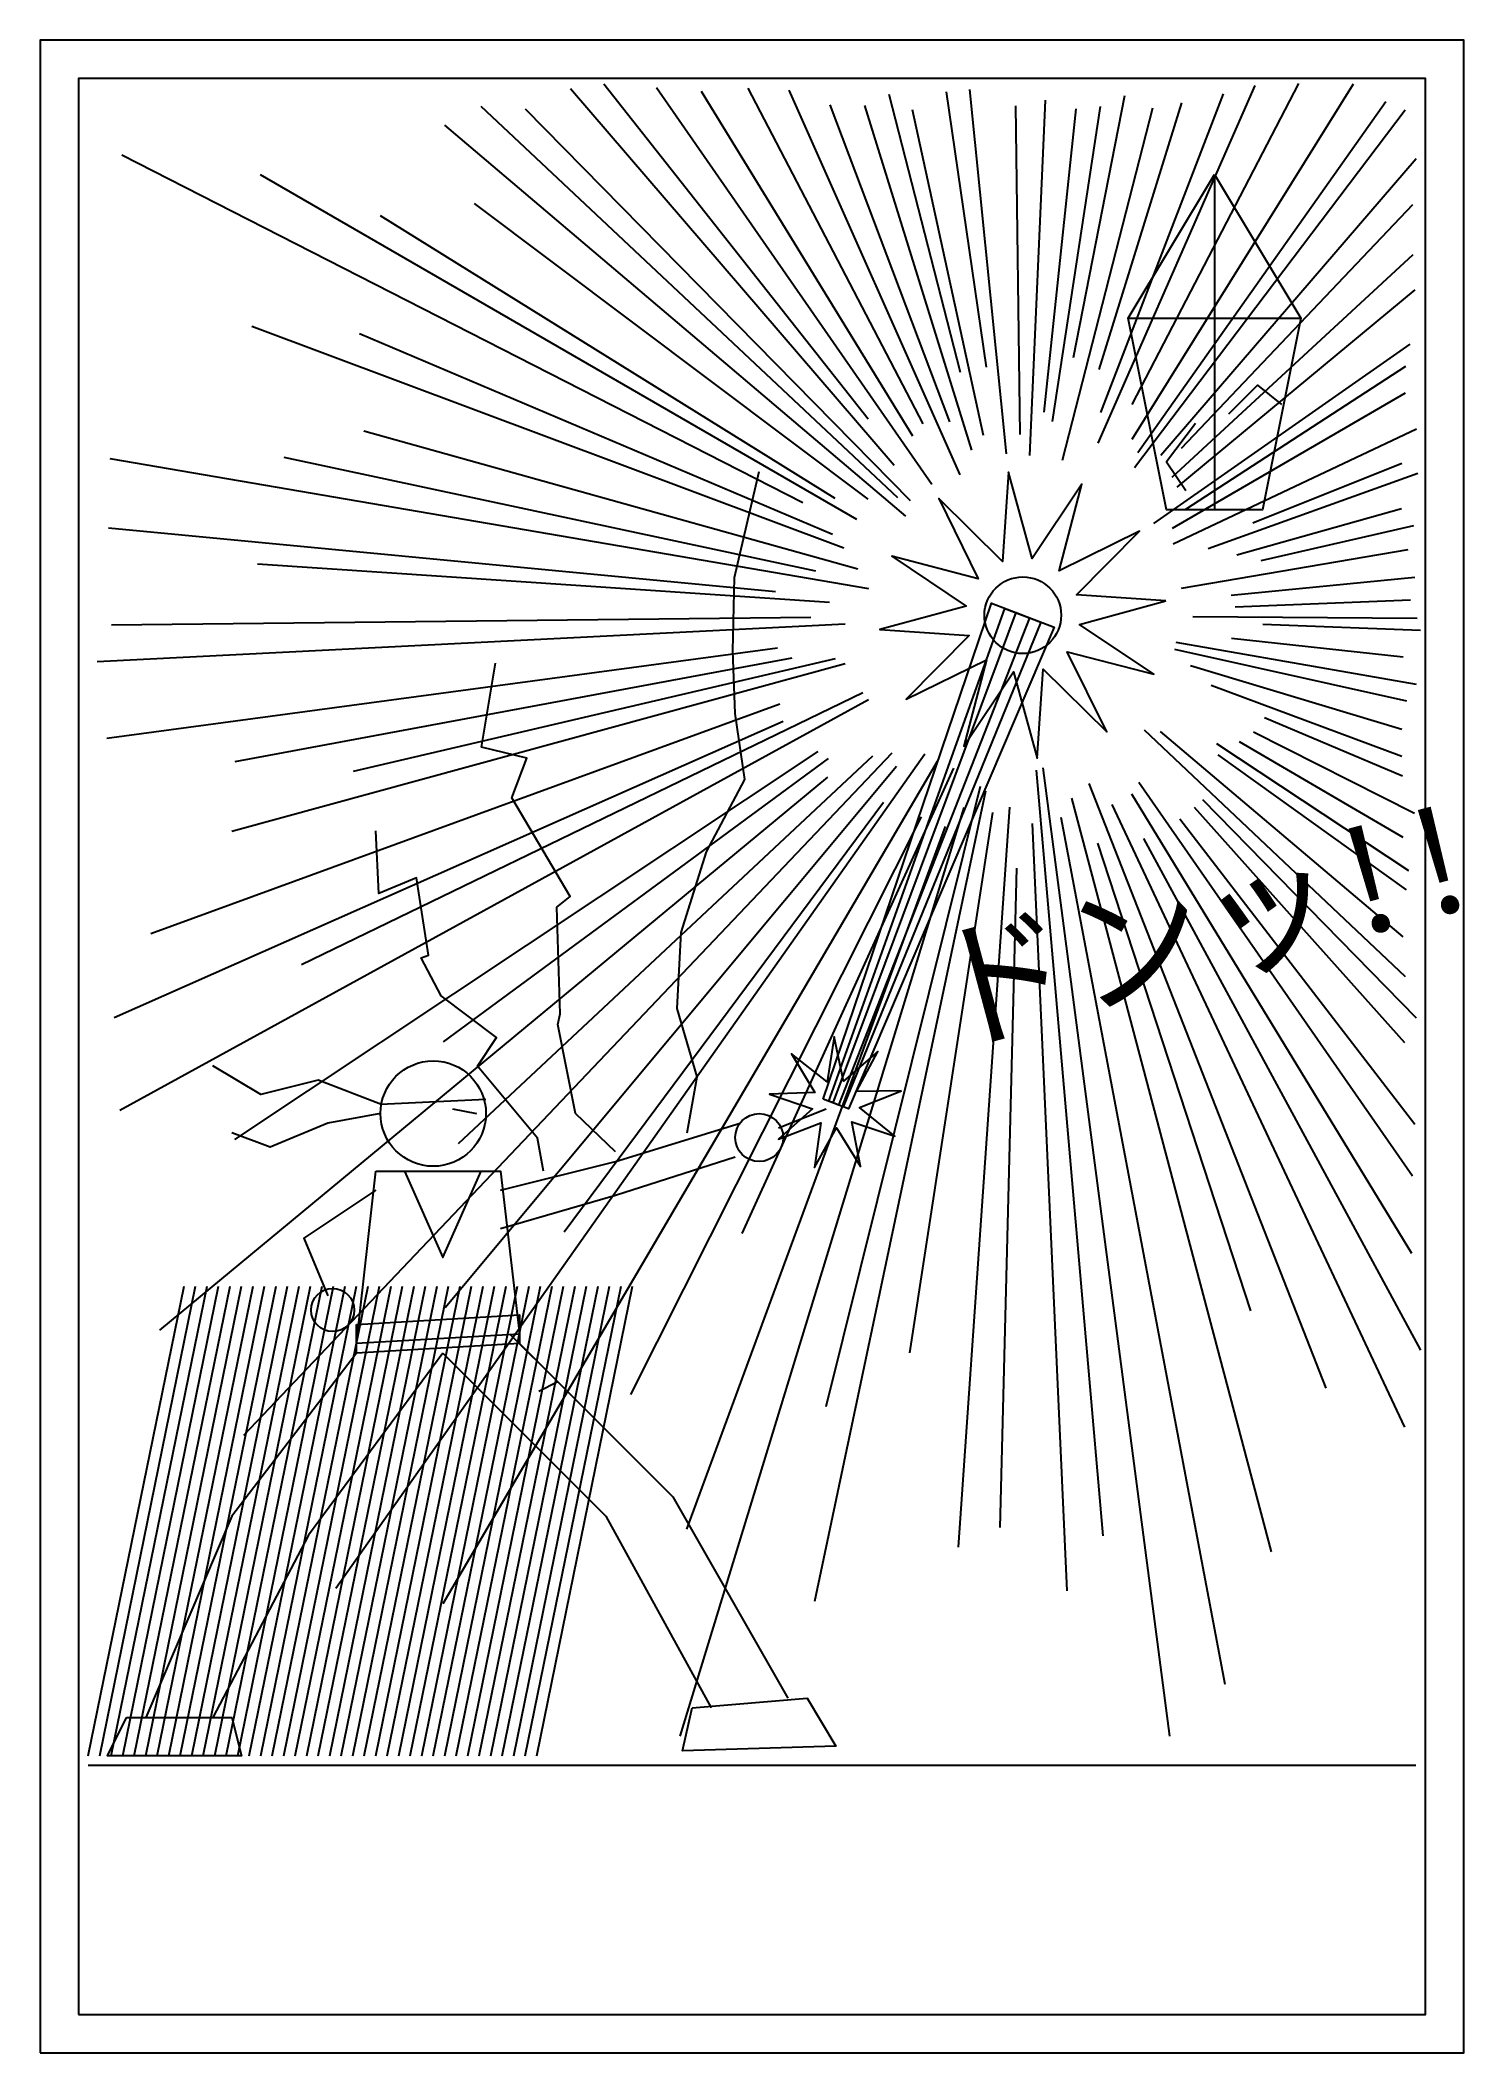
# Model space of a CAD drawing. Extents: x 0 to 297, y 0 to 420.
import ezdxf

# ---------------------------------------------------------------- set-up
doc = ezdxf.new("R2010")
doc.units = 0
for name, color, linetype in [('0_枠', 7, 'Continuous'), ('1_集中線', 8, 'Continuous'), ('2_人物', 7, 'Continuous'), ('3_気功波', 6, 'Continuous'), ('4_稲妻', 6, 'Continuous'), ('5_的', 5, 'Continuous'), ('6_斜線', 8, 'Continuous')]:
    doc.layers.add(name, color=color, linetype=linetype)

msp = doc.modelspace()

# ---------------------------------------------------------------- linework, layer by layer
at = {"layer": '0_枠'}
msp.add_line((10, 60), (287, 60), dxfattribs=at)
for points in [[(0, 0), (297, 0), (297, 420), (0, 420)], [(8, 8), (289, 8), (289, 412), (8, 412)]]:
    msp.add_lwpolyline(points, close=True, dxfattribs=at)
at = {"layer": '1_集中線'}
for p, q in [((178.17, 331.23), (110.65, 409.84)), ((172.72, 340.91), (117.56, 410.8)), ((186.04, 327.31), (128.6, 410.06)), ((182.07, 337.38), (137.97, 409.27)), ((184.2, 339.93), (147.68, 410.02)), ((191.95, 329.32), (156.22, 409.55)), ((191.98, 350.69), (177.09, 408.67)), ((197.45, 351.77), (189.07, 409.25)), ((201.6, 333.68), (193.93, 409.73)), ((206.46, 333.32), (209.72, 407.47)), ((215.57, 353.81), (226.32, 408.48)), ((220.75, 335.91), (253.5, 410.57)), ((221.29, 342.31), (246.89, 408.82)), ((227.84, 344.01), (262.59, 410.94)), ((227.85, 336.72), (273.99, 410.89)), ((178.96, 324.47), (92.02, 406.14)), ((181.57, 323.85), (101.23, 405.64)), ((189.77, 340.38), (164.83, 406.53)), ((194.34, 334.44), (172.07, 406.37)), ((196.83, 337.52), (182.02, 405.5)), ((204.48, 337.69), (203.54, 406.31)), ((209.46, 342.39), (216.11, 405.67)), ((211.17, 340.41), (221.2, 406.18)), ((213.28, 332.35), (232.1, 405.91)), ((220.91, 351.32), (238.16, 406.97)), ((228.3, 330.8), (284.79, 405.46)), ((229.01, 333.99), (280.77, 407.25)), ((180.59, 320.7), (84.38, 402.29)), ((159.11, 323.43), (16.99, 395.99)), ((233.77, 333.4), (287.08, 395.3)), ((170.38, 320.01), (45.95, 391.91)), ((165.83, 324.35), (70.97, 383.33)), ((172.73, 324.24), (90.62, 385.92)), ((238.1, 334.87), (286.39, 385.75)), ((236.16, 328.79), (286.45, 375.27)), ((237.19, 326.71), (286.88, 367.94)), ((167.66, 314), (44.16, 360.29)), ((165.3, 316.84), (66.63, 358.7)), ((232.34, 319.14), (285.79, 356.56)), ((239, 322.12), (284.89, 351.97)), ((236.26, 318.18), (284.82, 346.42)), ((170.6, 309.61), (67.49, 338.42)), ((236.36, 314.87), (287.11, 338.93)), ((172.85, 305.51), (14.57, 332.62)), ((161.82, 309.22), (50.88, 332.92)), ((243.69, 313.94), (287.39, 329.68)), ((253.02, 319.27), (284.09, 331.75)), ((249.69, 312.59), (284.01, 322.25)), ((153.38, 304.92), (14.21, 318.2)), ((254.73, 311.41), (286.56, 318.71)), ((238.13, 305.64), (285.38, 313.69)), ((164.66, 302.69), (45.31, 310.66)), ((248.47, 304.21), (286.81, 307.92)), ((249.29, 301.77), (285.87, 303.24)), ((160.75, 299.52), (14.83, 297.93)), ((240.47, 299.75), (287.3, 299.42)), ((167.92, 298.13), (11.9, 290.28)), ((236.93, 294.4), (287.04, 285.6)), ((248.52, 295.22), (284.34, 291.29)), ((255.1, 298.11), (287.96, 296.87)), ((153.85, 293.12), (13.9, 274.31)), ((167.93, 289.87), (39.95, 254.9)), ((156.81, 291.03), (40.62, 269.39)), ((165.87, 290.87), (65.27, 267.4)), ((236.67, 292.93), (285.05, 282.13)), ((239.96, 289.49), (284.07, 276.23)), ((172.83, 282.34), (16.62, 196.61)), ((154.28, 281.46), (23.1, 233.52)), ((171.64, 283.82), (54.54, 227.03)), ((244.29, 285.38), (284.11, 270.56)), ((154.97, 277.82), (15.42, 215.95)), ((255.44, 278.66), (284.2, 266.48)), ((230.29, 276.1), (284.81, 224.58)), ((233.65, 275.75), (284.29, 232.87)), ((245.41, 273.23), (285.44, 246.72)), ((250.17, 273.63), (284.29, 253.72)), ((253.11, 275.67), (286.73, 258.67)), ((162.27, 271.56), (40.55, 190.56)), ((177.7, 271.25), (42.42, 128.79)), ((184.54, 271.02), (61.64, 96.92)), ((187.11, 269.5), (84.01, 93.68)), ((164.41, 270.13), (84.05, 210.99)), ((173.62, 270.61), (87.17, 189.67)), ((245.67, 270.87), (284.97, 242.72)), ((164.24, 266.24), (24.9, 150.79)), ((178.67, 268.43), (84.48, 155.49)), ((190.52, 268.12), (146.38, 170.98)), ((207.81, 267.69), (221.68, 107.91)), ((209.16, 268.18), (235.61, 66.09)), ((218.77, 264.89), (268.24, 138.73)), ((229.2, 265.18), (286.31, 183.03)), ((175.97, 260.93), (109.34, 171.25)), ((197.24, 263.28), (161.52, 94.17)), ((196.1, 264.24), (163.88, 134.82)), ((215.13, 261.82), (256.85, 104.56)), ((223.58, 260.47), (284.61, 130.59)), ((227.7, 262.74), (286.1, 166.87)), ((242.51, 261.58), (287.04, 215.98)), ((183.82, 257.91), (123.15, 137.39)), ((192.72, 259.86), (133.46, 66.09)), ((198.68, 258.85), (181.35, 146.08)), ((202.22, 259.96), (191.5, 105.49)), ((206.97, 256.51), (214.22, 96.39)), ((212.97, 257.86), (247.16, 76.93)), ((237.73, 257.48), (286.77, 193.77)), ((240.75, 259.97), (284.62, 210.86)), ((188.8, 255.94), (134.86, 109.3)), ((220.57, 252.45), (252.52, 154.85)), ((230.21, 253.4), (287.96, 146.65)), ((203.67, 247.22), (200.2, 109.59))]:
    msp.add_line(p, q, dxfattribs=at)
at = {"layer": '2_人物'}
msp.add_line((86, 197), (91, 196), dxfattribs=at)
for points in [[(71, 198), (58, 203), (46, 200), (36, 206)], [(71, 198), (93, 199)], [(71, 196), (60, 194), (48, 189), (40, 192)], [(96, 180), (120, 186), (146, 194)], [(154, 193), (164, 197)], [(96, 172), (120, 179), (145, 187)], [(76, 184), (84, 166), (92, 184)], [(70, 180), (55, 170), (60, 158)], [(98, 150), (108, 140), (104, 138)], [(100, 148), (132, 116), (156, 74)], [(66, 146), (40, 112), (22, 70)], [(84, 146), (56, 108), (36, 70)], [(84, 146), (118, 112), (140, 72)]]:
    msp.add_lwpolyline(points, dxfattribs=at)
for points in [[(70, 184), (96, 184), (100, 150), (66, 148)], [(66, 152), (100, 154), (100, 148), (66, 146)], [(136, 72), (160, 74), (166, 64), (134, 63)], [(18, 70), (40, 70), (42, 62), (14, 62)]]:
    msp.add_lwpolyline(points, close=True, dxfattribs=at)
for centre, radius in [((82, 196), 11), ((150, 191), 5), ((61, 155), 4.5)]:
    msp.add_circle(centre, radius, dxfattribs=at)
at = {"layer": '3_気功波'}
for points in [[(234.85, 303), (216.22, 304.25), (229.35, 317.52), (212.6, 309.29), (217.33, 327.35), (206.93, 311.84), (202, 329.85), (200.75, 311.22), (187.48, 324.35), (195.71, 307.6), (177.65, 312.33), (193.16, 301.93), (175.15, 297), (193.78, 295.75), (180.65, 282.48), (197.4, 290.71), (192.67, 272.65), (203.07, 288.16), (208, 270.15), (209.25, 288.78), (222.52, 275.65), (214.29, 292.4), (232.35, 287.67), (216.84, 298.07)], [(163.38, 199), (198.46, 302.5), (211.54, 297.5), (168.62, 197)], [(164.51, 198.57), (201.26, 301.43), (208.74, 298.57), (167.49, 197.43)], [(165.44, 198.21), (203.6, 300.54), (206.4, 299.46), (166.56, 197.79)], [(179.72, 200.78), (170.27, 200.61), (174.72, 208.95), (167.59, 202.74), (165.64, 212), (164.17, 202.65), (156.73, 208.49), (161.61, 200.39), (152.16, 200.08), (161.1, 197.01), (154.06, 190.69), (162.88, 194.09), (161.55, 184.73), (166.13, 193), (171.12, 184.97), (169.31, 194.25), (178.3, 191.31), (170.94, 197.26)]]:
    msp.add_lwpolyline(points, close=True, dxfattribs=at)
msp.add_circle((205, 300), 8, dxfattribs=at)
at = {"layer": '4_稲妻'}
for points in [[(135, 192), (137.04, 203.67), (132.87, 217.93), (133.71, 233.82), (139.03, 250.6), (146.97, 265.73), (145, 279.49), (144.52, 292.59), (144.84, 307.88), (150, 330)], [(120, 188), (111.69, 196.05), (108, 214.57), (108.45, 216.81), (107.8, 239.09), (110.58, 241.29), (98.42, 261.87), (101.54, 270.14), (92.03, 272.47), (95, 290)], [(105, 184), (103.75, 190.84), (91.24, 205.91), (95.22, 211.89), (83.62, 220.54), (79.49, 228.52), (81.02, 229.08), (78.52, 245.2), (70.64, 241.92), (70, 255)]]:
    msp.add_lwpolyline(points, dxfattribs=at)
at = {"layer": '5_的'}
for p, q in [((245, 392), (245, 322)), ((227, 362), (263, 362))]:
    msp.add_line(p, q, dxfattribs=at)
msp.add_lwpolyline([(245, 392), (263, 362), (255, 322), (235, 322), (227, 362)], close=True, dxfattribs=at)
for points in [[(248, 342), (254, 348), (259, 344)], [(241, 340), (235, 332), (239, 326)]]:
    msp.add_lwpolyline(points, dxfattribs=at)
at = {"layer": '6_斜線'}
for p, q in [((10, 62), (30, 160)), ((12.4, 62), (32.4, 160)), ((14.8, 62), (34.8, 160)), ((17.2, 62), (37.2, 160)), ((19.6, 62), (39.6, 160)), ((22, 62), (42, 160)), ((24.4, 62), (44.4, 160)), ((26.8, 62), (46.8, 160)), ((29.2, 62), (49.2, 160)), ((31.6, 62), (51.6, 160)), ((34, 62), (54, 160)), ((36.4, 62), (56.4, 160)), ((38.8, 62), (58.8, 160)), ((41.2, 62), (61.2, 160)), ((43.6, 62), (63.6, 160)), ((46, 62), (66, 160)), ((48.4, 62), (68.4, 160)), ((50.8, 62), (70.8, 160)), ((53.2, 62), (73.2, 160)), ((55.6, 62), (75.6, 160)), ((58, 62), (78, 160)), ((60.4, 62), (80.4, 160)), ((62.8, 62), (82.8, 160)), ((65.2, 62), (85.2, 160)), ((67.6, 62), (87.6, 160)), ((70, 62), (90, 160)), ((72.4, 62), (92.4, 160)), ((74.8, 62), (94.8, 160)), ((77.2, 62), (97.2, 160)), ((79.6, 62), (99.6, 160)), ((82, 62), (102, 160)), ((84.4, 62), (104.4, 160)), ((86.8, 62), (106.8, 160)), ((89.2, 62), (109.2, 160)), ((91.6, 62), (111.6, 160)), ((94, 62), (114, 160)), ((96.4, 62), (116.4, 160)), ((98.8, 62), (118.8, 160)), ((101.2, 62), (121.2, 160)), ((103.6, 62), (123.6, 160))]:
    msp.add_line(p, q, dxfattribs=at)

# ---------------------------------------------------------------- texts
at = {"layer": '0_枠'}
msp.add_text('ドンッ!!', height=22, rotation=15, dxfattribs=at).set_placement((190, 210))

doc.saveas('drawing.dxf')
